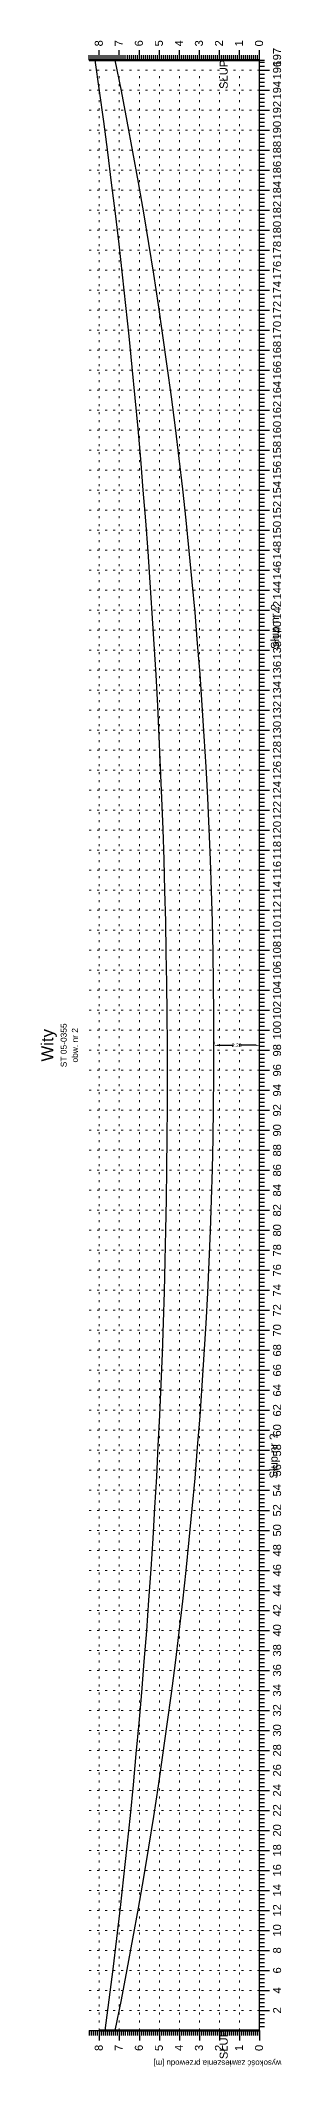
# Model space of a CAD drawing. Header units: inches. Extents: x -863 to 1426, y 1206 to 1480.
# Drawn here: x -769.6 to -757.6, y 1292.8 to 1394.1 of the extents above; entities that cross this region are included whole.
import ezdxf
from ezdxf.enums import TextEntityAlignment as Align

# ---------------------------------------------------------------- set-up
doc = ezdxf.new("R2010")
doc.units = ezdxf.units.IN
doc.header["$MEASUREMENT"] = 0
doc.linetypes.add('ACAD_ISO07W100', pattern=[3, 0, -3])
doc.layers.add('ramka', color=7, linetype='Continuous', plot=False)
doc.styles.get("Standard").update_dxf_attribs({"font": 'arial.ttf'})
doc.dimstyles.get("Standard").update_dxf_attribs({"dimtxt": 0.25, "dimasz": 0.18, "dimexe": 0.18, "dimexo": 0.0625, "dimgap": -0.09, "dimtad": 0, "dimtih": 1, "dimtoh": 1, "dimzin": 0, "dimdsep": 46, "dimtxsty": 'Standard', "dimcen": 0.09, "dimadec": 0, "dimazin": 0, "dimtfac": 1, "dimtofl": 0, "dimtmove": 0, "dimatfit": 3, "dimfxl": 1, "dimtolj": 1, "dimtzin": 0, "dimarcsym": 0})

# ---------------------------------------------------------------- blocks, each defined once
blk = doc.blocks.new('*D2')
at = {"color": 0, "lineweight": -2}
for p, q in [((-760.97, 1343.96), (-760.97, 1344.08)), ((-760.79, 1343.9), (-760.02, 1343.9)), ((-758.88, 1343.9), (-759.66, 1343.9)), ((-758.7, 1343.81), (-758.7, 1344.08))]:
    blk.add_line(p, q, dxfattribs=at)
at = {"color": 0}
for points in [[(-760.79, 1343.93), (-760.79, 1343.87), (-760.97, 1343.9)], [(-758.88, 1343.93), (-758.88, 1343.87), (-758.7, 1343.9)]]:
    blk.add_solid(points, dxfattribs=at)
at = {"layer": 'Defpoints', "color": 0}
for p in [(-760.97, 1343.89), (-758.7, 1343.9), (-758.7, 1343.74)]:
    blk.add_point(p, dxfattribs=at)
at = {"color": 0, "lineweight": 25, "insert": (-759.84, 1343.9), "char_height": 0.18, "attachment_point": 5}
blk.add_mtext('\\A1;2.28', dxfattribs=at)

msp = doc.modelspace()

# ---------------------------------------------------------------- linework, layer by layer
for p, q in [((-767.199, 1393.151), (-767.199, 1393.401)), ((-767.199, 1393.151), (-758.699, 1393.151)), ((-767.099, 1393.151), (-767.099, 1393.401)), ((-766.999, 1393.151), (-766.999, 1393.401)), ((-766.899, 1393.151), (-766.899, 1393.401)), ((-766.799, 1393.151), (-766.799, 1393.401)), ((-766.699, 1393.151), (-766.699, 1393.651)), ((-766.599, 1393.151), (-766.599, 1393.401)), ((-766.499, 1393.151), (-766.499, 1393.401)), ((-766.399, 1393.151), (-766.399, 1393.401)), ((-766.299, 1393.151), (-766.299, 1393.401)), ((-766.199, 1393.151), (-766.199, 1393.401)), ((-766.099, 1393.151), (-766.099, 1393.401)), ((-765.999, 1393.151), (-765.999, 1393.401)), ((-765.899, 1393.151), (-765.899, 1393.401)), ((-765.799, 1393.151), (-765.799, 1393.401)), ((-765.699, 1393.151), (-765.699, 1393.651)), ((-765.599, 1393.151), (-765.599, 1393.401)), ((-765.499, 1393.151), (-765.499, 1393.401)), ((-765.399, 1393.151), (-765.399, 1393.401)), ((-765.299, 1393.151), (-765.299, 1393.401)), ((-765.199, 1393.151), (-765.199, 1393.401)), ((-765.099, 1393.151), (-765.099, 1393.401)), ((-764.999, 1393.151), (-764.999, 1393.401)), ((-764.899, 1393.151), (-764.899, 1393.401)), ((-764.799, 1393.151), (-764.799, 1393.401)), ((-764.699, 1393.151), (-764.699, 1393.651)), ((-764.599, 1393.151), (-764.599, 1393.401)), ((-764.499, 1393.151), (-764.499, 1393.401)), ((-764.399, 1393.151), (-764.399, 1393.401)), ((-764.299, 1393.151), (-764.299, 1393.401)), ((-764.199, 1393.151), (-764.199, 1393.401)), ((-764.099, 1393.151), (-764.099, 1393.401)), ((-763.999, 1393.151), (-763.999, 1393.401)), ((-763.899, 1393.151), (-763.899, 1393.401)), ((-763.799, 1393.151), (-763.799, 1393.401)), ((-763.699, 1393.151), (-763.699, 1393.651)), ((-763.599, 1393.151), (-763.599, 1393.401)), ((-763.499, 1393.151), (-763.499, 1393.401)), ((-763.399, 1393.151), (-763.399, 1393.401)), ((-763.299, 1393.151), (-763.299, 1393.401)), ((-763.199, 1393.151), (-763.199, 1393.401)), ((-763.099, 1393.151), (-763.099, 1393.401)), ((-762.999, 1393.151), (-762.999, 1393.401)), ((-762.899, 1393.151), (-762.899, 1393.401)), ((-762.799, 1393.151), (-762.799, 1393.401)), ((-762.699, 1393.151), (-762.699, 1393.651)), ((-762.599, 1393.151), (-762.599, 1393.401)), ((-762.499, 1393.151), (-762.499, 1393.401)), ((-762.399, 1393.151), (-762.399, 1393.401)), ((-762.299, 1393.151), (-762.299, 1393.401)), ((-762.199, 1393.151), (-762.199, 1393.401)), ((-762.099, 1393.151), (-762.099, 1393.401)), ((-761.999, 1393.151), (-761.999, 1393.401)), ((-761.899, 1393.151), (-761.899, 1393.401)), ((-761.799, 1393.151), (-761.799, 1393.401)), ((-761.699, 1393.151), (-761.699, 1393.651)), ((-761.599, 1393.151), (-761.599, 1393.401)), ((-761.499, 1393.151), (-761.499, 1393.401)), ((-761.399, 1393.151), (-761.399, 1393.401)), ((-761.299, 1393.151), (-761.299, 1393.401)), ((-761.199, 1393.151), (-761.199, 1393.401)), ((-761.099, 1393.151), (-761.099, 1393.401)), ((-760.999, 1393.151), (-760.999, 1393.401)), ((-760.899, 1393.151), (-760.899, 1393.401)), ((-760.799, 1393.151), (-760.799, 1393.401)), ((-760.699, 1393.151), (-760.699, 1393.651)), ((-760.599, 1393.151), (-760.599, 1393.401)), ((-760.499, 1393.151), (-760.499, 1393.401)), ((-760.399, 1393.151), (-760.399, 1393.401)), ((-760.299, 1393.151), (-760.299, 1393.401)), ((-760.199, 1393.151), (-760.199, 1393.401)), ((-760.099, 1393.151), (-760.099, 1393.401)), ((-759.999, 1393.151), (-759.999, 1393.401)), ((-759.899, 1393.151), (-759.899, 1393.401)), ((-759.799, 1393.151), (-759.799, 1393.401)), ((-759.699, 1393.151), (-759.699, 1393.651)), ((-759.599, 1393.151), (-759.599, 1393.401)), ((-759.499, 1393.151), (-759.499, 1393.401)), ((-759.399, 1393.151), (-759.399, 1393.401)), ((-759.299, 1393.151), (-759.299, 1393.401)), ((-759.199, 1393.151), (-759.199, 1393.401)), ((-759.099, 1393.151), (-759.099, 1393.401)), ((-758.999, 1393.151), (-758.999, 1393.401)), ((-758.899, 1393.151), (-758.899, 1393.401)), ((-758.799, 1393.151), (-758.799, 1393.401)), ((-758.699, 1393.151), (-758.699, 1393.651)), ((-758.699, 1294.651), (-758.699, 1393.151)), ((-758.699, 1393.151), (-758.449, 1393.151)), ((-758.699, 1393.051), (-758.449, 1393.051)), ((-758.699, 1392.851), (-758.449, 1392.851)), ((-758.699, 1392.651), (-758.199, 1392.651)), ((-758.699, 1392.451), (-758.449, 1392.451)), ((-758.699, 1392.251), (-758.449, 1392.251)), ((-758.699, 1392.051), (-758.449, 1392.051)), ((-758.699, 1391.851), (-758.449, 1391.851)), ((-758.699, 1391.651), (-758.199, 1391.651)), ((-758.699, 1391.451), (-758.449, 1391.451)), ((-758.699, 1391.251), (-758.449, 1391.251)), ((-758.699, 1391.051), (-758.449, 1391.051)), ((-758.699, 1390.851), (-758.449, 1390.851)), ((-758.699, 1390.651), (-758.199, 1390.651)), ((-758.699, 1390.451), (-758.449, 1390.451)), ((-758.699, 1390.251), (-758.449, 1390.251)), ((-758.699, 1390.051), (-758.449, 1390.051)), ((-758.699, 1389.851), (-758.449, 1389.851)), ((-758.699, 1389.651), (-758.199, 1389.651)), ((-758.699, 1389.451), (-758.449, 1389.451)), ((-758.699, 1389.251), (-758.449, 1389.251)), ((-758.699, 1389.051), (-758.449, 1389.051)), ((-758.699, 1388.851), (-758.449, 1388.851)), ((-758.699, 1388.651), (-758.199, 1388.651)), ((-758.699, 1388.451), (-758.449, 1388.451)), ((-758.699, 1388.251), (-758.449, 1388.251)), ((-758.699, 1388.051), (-758.449, 1388.051)), ((-758.699, 1387.851), (-758.449, 1387.851)), ((-758.699, 1387.651), (-758.199, 1387.651)), ((-758.699, 1387.451), (-758.449, 1387.451)), ((-758.699, 1387.251), (-758.449, 1387.251)), ((-758.699, 1387.051), (-758.449, 1387.051)), ((-758.699, 1386.851), (-758.449, 1386.851)), ((-758.699, 1386.651), (-758.199, 1386.651)), ((-758.699, 1386.451), (-758.449, 1386.451)), ((-758.699, 1386.251), (-758.449, 1386.251)), ((-758.699, 1386.051), (-758.449, 1386.051)), ((-758.699, 1385.851), (-758.449, 1385.851)), ((-758.699, 1385.651), (-758.199, 1385.651)), ((-758.699, 1385.451), (-758.449, 1385.451)), ((-758.699, 1385.251), (-758.449, 1385.251)), ((-758.699, 1385.051), (-758.449, 1385.051)), ((-758.699, 1384.851), (-758.449, 1384.851)), ((-758.699, 1384.651), (-758.199, 1384.651)), ((-758.699, 1384.451), (-758.449, 1384.451)), ((-758.699, 1384.251), (-758.449, 1384.251)), ((-758.699, 1384.051), (-758.449, 1384.051)), ((-758.699, 1383.851), (-758.449, 1383.851)), ((-758.699, 1383.651), (-758.199, 1383.651)), ((-758.699, 1383.451), (-758.449, 1383.451)), ((-758.699, 1383.251), (-758.449, 1383.251)), ((-758.699, 1383.051), (-758.449, 1383.051)), ((-758.699, 1382.851), (-758.449, 1382.851)), ((-758.699, 1382.651), (-758.199, 1382.651)), ((-758.699, 1382.451), (-758.449, 1382.451)), ((-758.699, 1382.251), (-758.449, 1382.251)), ((-758.699, 1382.051), (-758.449, 1382.051)), ((-758.699, 1381.851), (-758.449, 1381.851)), ((-758.699, 1381.651), (-758.199, 1381.651)), ((-758.699, 1381.451), (-758.449, 1381.451)), ((-758.699, 1381.251), (-758.449, 1381.251)), ((-758.699, 1381.051), (-758.449, 1381.051)), ((-758.699, 1380.851), (-758.449, 1380.851)), ((-758.699, 1380.651), (-758.199, 1380.651)), ((-758.699, 1380.451), (-758.449, 1380.451)), ((-758.699, 1380.251), (-758.449, 1380.251)), ((-758.699, 1380.051), (-758.449, 1380.051)), ((-758.699, 1379.851), (-758.449, 1379.851)), ((-758.699, 1379.651), (-758.199, 1379.651)), ((-758.699, 1379.451), (-758.449, 1379.451)), ((-758.699, 1379.251), (-758.449, 1379.251)), ((-758.699, 1379.051), (-758.449, 1379.051)), ((-758.699, 1378.851), (-758.449, 1378.851)), ((-758.699, 1378.651), (-758.199, 1378.651)), ((-758.699, 1378.451), (-758.449, 1378.451)), ((-758.699, 1378.251), (-758.449, 1378.251)), ((-758.699, 1378.051), (-758.449, 1378.051)), ((-758.699, 1377.851), (-758.449, 1377.851)), ((-758.699, 1377.651), (-758.199, 1377.651)), ((-758.699, 1377.451), (-758.449, 1377.451)), ((-758.699, 1377.251), (-758.449, 1377.251)), ((-758.699, 1377.051), (-758.449, 1377.051)), ((-758.699, 1376.851), (-758.449, 1376.851)), ((-758.699, 1376.651), (-758.199, 1376.651)), ((-758.699, 1376.451), (-758.449, 1376.451)), ((-758.699, 1376.251), (-758.449, 1376.251)), ((-758.699, 1376.051), (-758.449, 1376.051)), ((-758.699, 1375.851), (-758.449, 1375.851)), ((-758.699, 1375.651), (-758.199, 1375.651)), ((-758.699, 1375.451), (-758.449, 1375.451)), ((-758.699, 1375.251), (-758.449, 1375.251)), ((-758.699, 1375.051), (-758.449, 1375.051)), ((-758.699, 1374.851), (-758.449, 1374.851)), ((-758.699, 1374.651), (-758.199, 1374.651)), ((-758.699, 1374.451), (-758.449, 1374.451)), ((-758.699, 1374.251), (-758.449, 1374.251)), ((-758.699, 1374.051), (-758.449, 1374.051)), ((-758.699, 1373.851), (-758.449, 1373.851)), ((-758.699, 1373.651), (-758.199, 1373.651)), ((-758.699, 1373.451), (-758.449, 1373.451)), ((-758.699, 1373.251), (-758.449, 1373.251)), ((-758.699, 1373.051), (-758.449, 1373.051)), ((-758.699, 1372.851), (-758.449, 1372.851)), ((-758.699, 1372.651), (-758.199, 1372.651)), ((-758.699, 1372.451), (-758.449, 1372.451)), ((-758.699, 1372.251), (-758.449, 1372.251)), ((-758.699, 1372.051), (-758.449, 1372.051)), ((-758.699, 1371.851), (-758.449, 1371.851)), ((-758.699, 1371.651), (-758.199, 1371.651)), ((-758.699, 1371.451), (-758.449, 1371.451)), ((-758.699, 1371.251), (-758.449, 1371.251)), ((-758.699, 1371.051), (-758.449, 1371.051)), ((-758.699, 1370.851), (-758.449, 1370.851)), ((-758.699, 1370.651), (-758.199, 1370.651)), ((-758.699, 1370.451), (-758.449, 1370.451)), ((-758.699, 1370.251), (-758.449, 1370.251)), ((-758.699, 1370.051), (-758.449, 1370.051)), ((-758.699, 1369.851), (-758.449, 1369.851)), ((-758.699, 1369.651), (-758.199, 1369.651)), ((-758.699, 1369.451), (-758.449, 1369.451)), ((-758.699, 1369.251), (-758.449, 1369.251)), ((-758.699, 1369.051), (-758.449, 1369.051)), ((-758.699, 1368.851), (-758.449, 1368.851)), ((-758.699, 1368.651), (-758.199, 1368.651)), ((-758.699, 1368.451), (-758.449, 1368.451)), ((-758.699, 1368.251), (-758.449, 1368.251)), ((-758.699, 1368.051), (-758.449, 1368.051)), ((-758.699, 1367.851), (-758.449, 1367.851)), ((-758.699, 1367.651), (-758.199, 1367.651)), ((-758.699, 1367.451), (-758.449, 1367.451)), ((-758.699, 1367.251), (-758.449, 1367.251)), ((-758.699, 1367.051), (-758.449, 1367.051)), ((-758.699, 1366.851), (-758.449, 1366.851)), ((-758.699, 1366.651), (-758.199, 1366.651)), ((-758.699, 1366.451), (-758.449, 1366.451)), ((-758.699, 1366.251), (-758.449, 1366.251)), ((-758.699, 1366.051), (-758.449, 1366.051)), ((-758.699, 1365.851), (-758.449, 1365.851)), ((-758.699, 1365.651), (-758.199, 1365.651)), ((-758.699, 1365.451), (-758.449, 1365.451)), ((-758.699, 1365.251), (-758.449, 1365.251)), ((-758.699, 1365.051), (-758.449, 1365.051)), ((-758.699, 1364.851), (-758.449, 1364.851)), ((-758.699, 1364.651), (-758.199, 1364.651)), ((-758.699, 1364.451), (-758.449, 1364.451)), ((-758.699, 1364.251), (-758.449, 1364.251)), ((-758.699, 1364.051), (-758.449, 1364.051)), ((-758.699, 1363.851), (-758.449, 1363.851)), ((-758.699, 1363.651), (-758.199, 1363.651)), ((-758.699, 1363.451), (-758.449, 1363.451)), ((-758.699, 1363.251), (-758.449, 1363.251)), ((-758.699, 1363.051), (-758.449, 1363.051)), ((-758.699, 1362.851), (-758.449, 1362.851)), ((-758.699, 1362.651), (-758.199, 1362.651)), ((-758.699, 1362.451), (-758.449, 1362.451)), ((-758.699, 1362.251), (-758.449, 1362.251)), ((-758.699, 1362.051), (-758.449, 1362.051)), ((-758.699, 1361.851), (-758.449, 1361.851)), ((-758.699, 1361.651), (-758.199, 1361.651)), ((-758.699, 1361.451), (-758.449, 1361.451)), ((-758.699, 1361.251), (-758.449, 1361.251)), ((-758.699, 1361.051), (-758.449, 1361.051)), ((-758.699, 1360.851), (-758.449, 1360.851)), ((-758.699, 1360.651), (-758.199, 1360.651)), ((-758.699, 1360.451), (-758.449, 1360.451)), ((-758.699, 1360.251), (-758.449, 1360.251)), ((-758.699, 1360.051), (-758.449, 1360.051)), ((-758.699, 1359.851), (-758.449, 1359.851)), ((-758.699, 1359.651), (-758.199, 1359.651)), ((-758.699, 1359.451), (-758.449, 1359.451)), ((-758.699, 1359.251), (-758.449, 1359.251)), ((-758.699, 1359.051), (-758.449, 1359.051)), ((-758.699, 1358.851), (-758.449, 1358.851)), ((-758.699, 1358.651), (-758.199, 1358.651)), ((-758.699, 1358.451), (-758.449, 1358.451)), ((-758.699, 1358.251), (-758.449, 1358.251)), ((-758.699, 1358.051), (-758.449, 1358.051)), ((-758.699, 1357.851), (-758.449, 1357.851)), ((-758.699, 1357.651), (-758.199, 1357.651)), ((-758.699, 1357.451), (-758.449, 1357.451)), ((-758.699, 1357.251), (-758.449, 1357.251)), ((-758.699, 1357.051), (-758.449, 1357.051)), ((-758.699, 1356.851), (-758.449, 1356.851)), ((-758.699, 1356.651), (-758.199, 1356.651)), ((-758.699, 1356.451), (-758.449, 1356.451)), ((-758.699, 1356.251), (-758.449, 1356.251)), ((-758.699, 1356.051), (-758.449, 1356.051)), ((-758.699, 1355.851), (-758.449, 1355.851)), ((-758.699, 1355.651), (-758.199, 1355.651)), ((-758.699, 1355.451), (-758.449, 1355.451)), ((-758.699, 1355.251), (-758.449, 1355.251)), ((-758.699, 1355.051), (-758.449, 1355.051)), ((-758.699, 1354.851), (-758.449, 1354.851)), ((-758.699, 1354.651), (-758.199, 1354.651)), ((-758.699, 1354.451), (-758.449, 1354.451)), ((-758.699, 1354.251), (-758.449, 1354.251)), ((-758.699, 1354.051), (-758.449, 1354.051)), ((-758.699, 1353.851), (-758.449, 1353.851)), ((-758.699, 1353.651), (-758.199, 1353.651)), ((-758.699, 1353.451), (-758.449, 1353.451)), ((-758.699, 1353.251), (-758.449, 1353.251)), ((-758.699, 1353.051), (-758.449, 1353.051)), ((-758.699, 1352.851), (-758.449, 1352.851)), ((-758.699, 1352.651), (-758.199, 1352.651)), ((-758.699, 1352.451), (-758.449, 1352.451)), ((-758.699, 1352.251), (-758.449, 1352.251)), ((-758.699, 1352.051), (-758.449, 1352.051)), ((-758.699, 1351.851), (-758.449, 1351.851)), ((-758.699, 1351.651), (-758.199, 1351.651)), ((-758.699, 1351.451), (-758.449, 1351.451)), ((-758.699, 1351.251), (-758.449, 1351.251)), ((-758.699, 1351.051), (-758.449, 1351.051)), ((-758.699, 1350.851), (-758.449, 1350.851)), ((-758.699, 1350.651), (-758.199, 1350.651)), ((-758.699, 1350.451), (-758.449, 1350.451)), ((-758.699, 1350.251), (-758.449, 1350.251)), ((-758.699, 1350.051), (-758.449, 1350.051)), ((-758.699, 1349.851), (-758.449, 1349.851)), ((-758.699, 1349.651), (-758.199, 1349.651)), ((-758.699, 1349.451), (-758.449, 1349.451)), ((-758.699, 1349.251), (-758.449, 1349.251)), ((-758.699, 1349.051), (-758.449, 1349.051)), ((-758.699, 1348.851), (-758.449, 1348.851)), ((-758.699, 1348.651), (-758.199, 1348.651)), ((-758.699, 1348.451), (-758.449, 1348.451)), ((-758.699, 1348.251), (-758.449, 1348.251)), ((-758.699, 1348.051), (-758.449, 1348.051)), ((-758.699, 1347.851), (-758.449, 1347.851)), ((-758.699, 1347.651), (-758.199, 1347.651)), ((-758.699, 1347.451), (-758.449, 1347.451)), ((-758.699, 1347.251), (-758.449, 1347.251)), ((-758.699, 1347.051), (-758.449, 1347.051)), ((-758.699, 1346.851), (-758.449, 1346.851)), ((-758.699, 1346.651), (-758.199, 1346.651)), ((-758.699, 1346.451), (-758.449, 1346.451)), ((-758.699, 1346.251), (-758.449, 1346.251)), ((-758.699, 1346.051), (-758.449, 1346.051)), ((-758.699, 1345.851), (-758.449, 1345.851)), ((-758.699, 1345.651), (-758.199, 1345.651)), ((-758.699, 1345.451), (-758.449, 1345.451)), ((-758.699, 1345.251), (-758.449, 1345.251)), ((-758.699, 1345.051), (-758.449, 1345.051)), ((-758.699, 1344.851), (-758.449, 1344.851)), ((-758.699, 1344.651), (-758.199, 1344.651)), ((-758.699, 1344.451), (-758.449, 1344.451)), ((-758.699, 1344.251), (-758.449, 1344.251)), ((-758.699, 1344.051), (-758.449, 1344.051)), ((-758.699, 1343.851), (-758.449, 1343.851)), ((-758.699, 1343.651), (-758.199, 1343.651)), ((-758.699, 1343.451), (-758.449, 1343.451)), ((-758.699, 1343.251), (-758.449, 1343.251)), ((-758.699, 1343.051), (-758.449, 1343.051)), ((-758.699, 1342.851), (-758.449, 1342.851)), ((-758.699, 1342.651), (-758.199, 1342.651)), ((-758.699, 1342.451), (-758.449, 1342.451)), ((-758.699, 1342.251), (-758.449, 1342.251)), ((-758.699, 1342.051), (-758.449, 1342.051)), ((-758.699, 1341.851), (-758.449, 1341.851)), ((-758.699, 1341.651), (-758.199, 1341.651)), ((-758.699, 1341.451), (-758.449, 1341.451)), ((-758.699, 1341.251), (-758.449, 1341.251)), ((-758.699, 1341.051), (-758.449, 1341.051)), ((-758.699, 1340.851), (-758.449, 1340.851)), ((-758.699, 1340.651), (-758.199, 1340.651)), ((-758.699, 1340.451), (-758.449, 1340.451)), ((-758.699, 1340.251), (-758.449, 1340.251)), ((-758.699, 1340.051), (-758.449, 1340.051)), ((-758.699, 1339.851), (-758.449, 1339.851)), ((-758.699, 1339.651), (-758.199, 1339.651)), ((-758.699, 1339.451), (-758.449, 1339.451)), ((-758.699, 1339.251), (-758.449, 1339.251)), ((-758.699, 1339.051), (-758.449, 1339.051)), ((-758.699, 1338.851), (-758.449, 1338.851)), ((-758.699, 1338.651), (-758.199, 1338.651)), ((-758.699, 1338.451), (-758.449, 1338.451)), ((-758.699, 1338.251), (-758.449, 1338.251)), ((-758.699, 1338.051), (-758.449, 1338.051)), ((-758.699, 1337.851), (-758.449, 1337.851)), ((-758.699, 1337.651), (-758.199, 1337.651)), ((-758.699, 1337.451), (-758.449, 1337.451)), ((-758.699, 1337.251), (-758.449, 1337.251)), ((-758.699, 1337.051), (-758.449, 1337.051)), ((-758.699, 1336.851), (-758.449, 1336.851)), ((-758.699, 1336.651), (-758.199, 1336.651)), ((-758.699, 1336.451), (-758.449, 1336.451)), ((-758.699, 1336.251), (-758.449, 1336.251)), ((-758.699, 1336.051), (-758.449, 1336.051)), ((-758.699, 1335.851), (-758.449, 1335.851)), ((-758.699, 1335.651), (-758.199, 1335.651)), ((-758.699, 1335.451), (-758.449, 1335.451)), ((-758.699, 1335.251), (-758.449, 1335.251)), ((-758.699, 1335.051), (-758.449, 1335.051)), ((-758.699, 1334.851), (-758.449, 1334.851)), ((-758.699, 1334.651), (-758.199, 1334.651)), ((-758.699, 1334.451), (-758.449, 1334.451)), ((-758.699, 1334.251), (-758.449, 1334.251)), ((-758.699, 1334.051), (-758.449, 1334.051)), ((-758.699, 1333.851), (-758.449, 1333.851)), ((-758.699, 1333.651), (-758.199, 1333.651)), ((-758.699, 1333.451), (-758.449, 1333.451)), ((-758.699, 1333.251), (-758.449, 1333.251)), ((-758.699, 1333.051), (-758.449, 1333.051)), ((-758.699, 1332.851), (-758.449, 1332.851)), ((-758.699, 1332.651), (-758.199, 1332.651)), ((-758.699, 1332.451), (-758.449, 1332.451)), ((-758.699, 1332.251), (-758.449, 1332.251)), ((-758.699, 1332.051), (-758.449, 1332.051)), ((-758.699, 1331.851), (-758.449, 1331.851)), ((-758.699, 1331.651), (-758.199, 1331.651)), ((-758.699, 1331.451), (-758.449, 1331.451)), ((-758.699, 1331.251), (-758.449, 1331.251)), ((-758.699, 1331.051), (-758.449, 1331.051)), ((-758.699, 1330.851), (-758.449, 1330.851)), ((-758.699, 1330.651), (-758.199, 1330.651)), ((-758.699, 1330.451), (-758.449, 1330.451)), ((-758.699, 1330.251), (-758.449, 1330.251)), ((-758.699, 1330.051), (-758.449, 1330.051)), ((-758.699, 1329.851), (-758.449, 1329.851)), ((-758.699, 1329.651), (-758.199, 1329.651)), ((-758.699, 1329.451), (-758.449, 1329.451)), ((-758.699, 1329.251), (-758.449, 1329.251)), ((-758.699, 1329.051), (-758.449, 1329.051)), ((-758.699, 1328.851), (-758.449, 1328.851)), ((-758.699, 1328.651), (-758.199, 1328.651)), ((-758.699, 1328.451), (-758.449, 1328.451)), ((-758.699, 1328.251), (-758.449, 1328.251)), ((-758.699, 1328.051), (-758.449, 1328.051)), ((-758.699, 1327.851), (-758.449, 1327.851)), ((-758.699, 1327.651), (-758.199, 1327.651)), ((-758.699, 1327.451), (-758.449, 1327.451)), ((-758.699, 1327.251), (-758.449, 1327.251)), ((-758.699, 1327.051), (-758.449, 1327.051)), ((-758.699, 1326.851), (-758.449, 1326.851)), ((-758.699, 1326.651), (-758.199, 1326.651)), ((-758.699, 1326.451), (-758.449, 1326.451)), ((-758.699, 1326.251), (-758.449, 1326.251)), ((-758.699, 1326.051), (-758.449, 1326.051)), ((-758.699, 1325.851), (-758.449, 1325.851)), ((-758.699, 1325.651), (-758.199, 1325.651)), ((-758.699, 1325.451), (-758.449, 1325.451)), ((-758.699, 1325.251), (-758.449, 1325.251)), ((-758.699, 1325.051), (-758.449, 1325.051)), ((-758.699, 1324.851), (-758.449, 1324.851)), ((-758.699, 1324.651), (-758.199, 1324.651)), ((-758.699, 1324.451), (-758.449, 1324.451)), ((-758.699, 1324.251), (-758.449, 1324.251)), ((-758.699, 1324.051), (-758.449, 1324.051)), ((-758.699, 1323.851), (-758.449, 1323.851)), ((-758.699, 1323.651), (-758.199, 1323.651)), ((-758.699, 1323.451), (-758.449, 1323.451)), ((-758.699, 1323.251), (-758.449, 1323.251)), ((-758.699, 1323.051), (-758.449, 1323.051)), ((-758.699, 1322.851), (-758.449, 1322.851)), ((-758.699, 1322.651), (-758.199, 1322.651)), ((-758.699, 1322.451), (-758.449, 1322.451)), ((-758.699, 1322.251), (-758.449, 1322.251)), ((-758.699, 1322.051), (-758.449, 1322.051)), ((-758.699, 1321.851), (-758.449, 1321.851)), ((-758.699, 1321.651), (-758.199, 1321.651)), ((-758.699, 1321.451), (-758.449, 1321.451)), ((-758.699, 1321.251), (-758.449, 1321.251)), ((-758.699, 1321.051), (-758.449, 1321.051)), ((-758.699, 1320.851), (-758.449, 1320.851)), ((-758.699, 1320.651), (-758.199, 1320.651)), ((-758.699, 1320.451), (-758.449, 1320.451)), ((-758.699, 1320.251), (-758.449, 1320.251)), ((-758.699, 1320.051), (-758.449, 1320.051)), ((-758.699, 1319.851), (-758.449, 1319.851)), ((-758.699, 1319.651), (-758.199, 1319.651)), ((-758.699, 1319.451), (-758.449, 1319.451)), ((-758.699, 1319.251), (-758.449, 1319.251)), ((-758.699, 1319.051), (-758.449, 1319.051)), ((-758.699, 1318.851), (-758.449, 1318.851)), ((-758.699, 1318.651), (-758.199, 1318.651)), ((-758.699, 1318.451), (-758.449, 1318.451)), ((-758.699, 1318.251), (-758.449, 1318.251)), ((-758.699, 1318.051), (-758.449, 1318.051)), ((-758.699, 1317.851), (-758.449, 1317.851)), ((-758.699, 1317.651), (-758.199, 1317.651)), ((-758.699, 1317.451), (-758.449, 1317.451)), ((-758.699, 1317.251), (-758.449, 1317.251)), ((-758.699, 1317.051), (-758.449, 1317.051)), ((-758.699, 1316.851), (-758.449, 1316.851)), ((-758.699, 1316.651), (-758.199, 1316.651)), ((-758.699, 1316.451), (-758.449, 1316.451)), ((-758.699, 1316.251), (-758.449, 1316.251)), ((-758.699, 1316.051), (-758.449, 1316.051)), ((-758.699, 1315.851), (-758.449, 1315.851)), ((-758.699, 1315.651), (-758.199, 1315.651)), ((-758.699, 1315.451), (-758.449, 1315.451)), ((-758.699, 1315.251), (-758.449, 1315.251)), ((-758.699, 1315.051), (-758.449, 1315.051)), ((-758.699, 1314.851), (-758.449, 1314.851)), ((-758.699, 1314.651), (-758.199, 1314.651)), ((-758.699, 1314.451), (-758.449, 1314.451)), ((-758.699, 1314.251), (-758.449, 1314.251)), ((-758.699, 1314.051), (-758.449, 1314.051)), ((-758.699, 1313.851), (-758.449, 1313.851)), ((-758.699, 1313.651), (-758.199, 1313.651)), ((-758.699, 1313.451), (-758.449, 1313.451)), ((-758.699, 1313.251), (-758.449, 1313.251)), ((-758.699, 1313.051), (-758.449, 1313.051)), ((-758.699, 1312.851), (-758.449, 1312.851)), ((-758.699, 1312.651), (-758.199, 1312.651)), ((-758.699, 1312.451), (-758.449, 1312.451)), ((-758.699, 1312.251), (-758.449, 1312.251)), ((-758.699, 1312.051), (-758.449, 1312.051)), ((-758.699, 1311.851), (-758.449, 1311.851)), ((-758.699, 1311.651), (-758.199, 1311.651)), ((-758.699, 1311.451), (-758.449, 1311.451)), ((-758.699, 1311.251), (-758.449, 1311.251)), ((-758.699, 1311.051), (-758.449, 1311.051)), ((-758.699, 1310.851), (-758.449, 1310.851)), ((-758.699, 1310.651), (-758.199, 1310.651)), ((-758.699, 1310.451), (-758.449, 1310.451)), ((-758.699, 1310.251), (-758.449, 1310.251)), ((-758.699, 1310.051), (-758.449, 1310.051)), ((-758.699, 1309.851), (-758.449, 1309.851)), ((-758.699, 1309.651), (-758.199, 1309.651)), ((-758.699, 1309.451), (-758.449, 1309.451)), ((-758.699, 1309.251), (-758.449, 1309.251)), ((-758.699, 1309.051), (-758.449, 1309.051)), ((-758.699, 1308.851), (-758.449, 1308.851)), ((-758.699, 1308.651), (-758.199, 1308.651)), ((-758.699, 1308.451), (-758.449, 1308.451)), ((-758.699, 1308.251), (-758.449, 1308.251)), ((-758.699, 1308.051), (-758.449, 1308.051)), ((-758.699, 1307.851), (-758.449, 1307.851)), ((-758.699, 1307.651), (-758.199, 1307.651)), ((-758.699, 1307.451), (-758.449, 1307.451)), ((-758.699, 1307.251), (-758.449, 1307.251)), ((-758.699, 1307.051), (-758.449, 1307.051)), ((-758.699, 1306.851), (-758.449, 1306.851)), ((-758.699, 1306.651), (-758.199, 1306.651)), ((-758.699, 1306.451), (-758.449, 1306.451)), ((-758.699, 1306.251), (-758.449, 1306.251)), ((-758.699, 1306.051), (-758.449, 1306.051)), ((-758.699, 1305.851), (-758.449, 1305.851)), ((-758.699, 1305.651), (-758.199, 1305.651)), ((-758.699, 1305.451), (-758.449, 1305.451)), ((-758.699, 1305.251), (-758.449, 1305.251)), ((-758.699, 1305.051), (-758.449, 1305.051)), ((-758.699, 1304.851), (-758.449, 1304.851)), ((-758.699, 1304.651), (-758.199, 1304.651)), ((-758.699, 1304.451), (-758.449, 1304.451)), ((-758.699, 1304.251), (-758.449, 1304.251)), ((-758.699, 1304.051), (-758.449, 1304.051)), ((-758.699, 1303.851), (-758.449, 1303.851)), ((-758.699, 1303.651), (-758.199, 1303.651)), ((-758.699, 1303.451), (-758.449, 1303.451)), ((-758.699, 1303.251), (-758.449, 1303.251)), ((-758.699, 1303.051), (-758.449, 1303.051)), ((-758.699, 1302.851), (-758.449, 1302.851)), ((-758.699, 1302.651), (-758.199, 1302.651)), ((-758.699, 1302.451), (-758.449, 1302.451)), ((-758.699, 1302.251), (-758.449, 1302.251)), ((-758.699, 1302.051), (-758.449, 1302.051)), ((-758.699, 1301.851), (-758.449, 1301.851)), ((-758.699, 1301.651), (-758.199, 1301.651)), ((-758.699, 1301.451), (-758.449, 1301.451)), ((-758.699, 1301.251), (-758.449, 1301.251)), ((-758.699, 1301.051), (-758.449, 1301.051)), ((-758.699, 1300.851), (-758.449, 1300.851)), ((-758.699, 1300.651), (-758.199, 1300.651)), ((-758.699, 1300.451), (-758.449, 1300.451)), ((-758.699, 1300.251), (-758.449, 1300.251)), ((-758.699, 1300.051), (-758.449, 1300.051)), ((-758.699, 1299.851), (-758.449, 1299.851)), ((-758.699, 1299.651), (-758.199, 1299.651)), ((-758.699, 1299.451), (-758.449, 1299.451)), ((-758.699, 1299.251), (-758.449, 1299.251)), ((-758.699, 1299.051), (-758.449, 1299.051)), ((-758.699, 1298.851), (-758.449, 1298.851)), ((-758.699, 1298.651), (-758.199, 1298.651)), ((-758.699, 1298.451), (-758.449, 1298.451)), ((-758.699, 1298.251), (-758.449, 1298.251)), ((-758.699, 1298.051), (-758.449, 1298.051)), ((-758.699, 1297.851), (-758.449, 1297.851)), ((-758.699, 1297.651), (-758.199, 1297.651)), ((-758.699, 1297.451), (-758.449, 1297.451)), ((-758.699, 1297.251), (-758.449, 1297.251)), ((-758.699, 1297.051), (-758.449, 1297.051)), ((-758.699, 1296.851), (-758.449, 1296.851)), ((-758.699, 1296.651), (-758.199, 1296.651)), ((-758.699, 1296.451), (-758.449, 1296.451)), ((-758.699, 1296.251), (-758.449, 1296.251)), ((-758.699, 1296.051), (-758.449, 1296.051)), ((-758.699, 1295.851), (-758.449, 1295.851)), ((-758.699, 1295.651), (-758.199, 1295.651)), ((-767.199, 1294.651), (-758.699, 1294.651)), ((-767.199, 1294.651), (-767.199, 1294.401)), ((-767.099, 1294.651), (-767.099, 1294.401)), ((-766.999, 1294.651), (-766.999, 1294.401)), ((-766.899, 1294.651), (-766.899, 1294.401)), ((-766.799, 1294.651), (-766.799, 1294.401)), ((-766.699, 1294.651), (-766.699, 1294.151)), ((-766.599, 1294.651), (-766.599, 1294.401)), ((-766.499, 1294.651), (-766.499, 1294.401)), ((-766.399, 1294.651), (-766.399, 1294.401)), ((-766.299, 1294.651), (-766.299, 1294.401)), ((-766.199, 1294.651), (-766.199, 1294.401)), ((-766.099, 1294.651), (-766.099, 1294.401)), ((-765.999, 1294.651), (-765.999, 1294.401)), ((-765.899, 1294.651), (-765.899, 1294.401)), ((-765.799, 1294.651), (-765.799, 1294.401)), ((-765.699, 1294.651), (-765.699, 1294.151)), ((-765.599, 1294.651), (-765.599, 1294.401)), ((-765.499, 1294.651), (-765.499, 1294.401)), ((-765.399, 1294.651), (-765.399, 1294.401)), ((-765.299, 1294.651), (-765.299, 1294.401)), ((-765.199, 1294.651), (-765.199, 1294.401)), ((-765.099, 1294.651), (-765.099, 1294.401)), ((-764.999, 1294.651), (-764.999, 1294.401)), ((-764.899, 1294.651), (-764.899, 1294.401)), ((-764.799, 1294.651), (-764.799, 1294.401)), ((-764.699, 1294.651), (-764.699, 1294.151)), ((-764.599, 1294.651), (-764.599, 1294.401)), ((-764.499, 1294.651), (-764.499, 1294.401)), ((-764.399, 1294.651), (-764.399, 1294.401)), ((-764.299, 1294.651), (-764.299, 1294.401)), ((-764.199, 1294.651), (-764.199, 1294.401)), ((-764.099, 1294.651), (-764.099, 1294.401)), ((-763.999, 1294.651), (-763.999, 1294.401)), ((-763.899, 1294.651), (-763.899, 1294.401)), ((-763.799, 1294.651), (-763.799, 1294.401)), ((-763.699, 1294.651), (-763.699, 1294.151)), ((-763.599, 1294.651), (-763.599, 1294.401)), ((-763.499, 1294.651), (-763.499, 1294.401)), ((-763.399, 1294.651), (-763.399, 1294.401)), ((-763.299, 1294.651), (-763.299, 1294.401)), ((-763.199, 1294.651), (-763.199, 1294.401)), ((-763.099, 1294.651), (-763.099, 1294.401)), ((-762.999, 1294.651), (-762.999, 1294.401)), ((-762.899, 1294.651), (-762.899, 1294.401)), ((-762.799, 1294.651), (-762.799, 1294.401)), ((-762.699, 1294.651), (-762.699, 1294.151)), ((-762.599, 1294.651), (-762.599, 1294.401)), ((-762.499, 1294.651), (-762.499, 1294.401)), ((-762.399, 1294.651), (-762.399, 1294.401)), ((-762.299, 1294.651), (-762.299, 1294.401)), ((-762.199, 1294.651), (-762.199, 1294.401)), ((-762.099, 1294.651), (-762.099, 1294.401)), ((-761.999, 1294.651), (-761.999, 1294.401)), ((-761.899, 1294.651), (-761.899, 1294.401)), ((-761.799, 1294.651), (-761.799, 1294.401)), ((-761.699, 1294.651), (-761.699, 1294.151)), ((-761.599, 1294.651), (-761.599, 1294.401)), ((-761.499, 1294.651), (-761.499, 1294.401)), ((-761.399, 1294.651), (-761.399, 1294.401)), ((-761.299, 1294.651), (-761.299, 1294.401)), ((-761.199, 1294.651), (-761.199, 1294.401)), ((-761.099, 1294.651), (-761.099, 1294.401)), ((-760.999, 1294.651), (-760.999, 1294.401)), ((-760.899, 1294.651), (-760.899, 1294.401)), ((-760.799, 1294.651), (-760.799, 1294.401)), ((-760.699, 1294.651), (-760.699, 1294.151)), ((-760.599, 1294.651), (-760.599, 1294.401)), ((-760.499, 1294.651), (-760.499, 1294.401)), ((-760.399, 1294.651), (-760.399, 1294.401)), ((-760.299, 1294.651), (-760.299, 1294.401)), ((-760.199, 1294.651), (-760.199, 1294.401)), ((-760.099, 1294.651), (-760.099, 1294.401)), ((-759.999, 1294.651), (-759.999, 1294.401)), ((-759.899, 1294.651), (-759.899, 1294.401)), ((-759.799, 1294.651), (-759.799, 1294.401)), ((-759.699, 1294.651), (-759.699, 1294.151)), ((-759.599, 1294.651), (-759.599, 1294.401)), ((-759.499, 1294.651), (-759.499, 1294.401)), ((-759.399, 1294.651), (-759.399, 1294.401)), ((-759.299, 1294.651), (-759.299, 1294.401)), ((-759.199, 1294.651), (-759.199, 1294.401)), ((-759.099, 1294.651), (-759.099, 1294.401)), ((-758.999, 1294.651), (-758.999, 1294.401)), ((-758.899, 1294.651), (-758.899, 1294.401)), ((-758.799, 1294.651), (-758.799, 1294.401)), ((-758.699, 1295.451), (-758.449, 1295.451)), ((-758.699, 1295.251), (-758.449, 1295.251)), ((-758.699, 1295.051), (-758.449, 1295.051)), ((-758.699, 1294.851), (-758.449, 1294.851)), ((-758.699, 1294.651), (-758.699, 1294.151))]:
    msp.add_line(p, q)
at = {"linetype": 'ACAD_ISO07W100', "lineweight": 15, "ltscale": 0.1}
for p, q in [((-758.699, 1393.151), (-767.199, 1393.151)), ((-758.699, 1392.651), (-767.199, 1392.651)), ((-766.699, 1294.651), (-766.699, 1392.651)), ((-765.699, 1294.651), (-765.699, 1392.651)), ((-764.699, 1294.651), (-764.699, 1392.651)), ((-763.699, 1294.651), (-763.699, 1392.651)), ((-762.699, 1294.651), (-762.699, 1392.651)), ((-761.699, 1294.651), (-761.699, 1392.651)), ((-760.699, 1294.651), (-760.699, 1392.651)), ((-759.699, 1294.651), (-759.699, 1392.651)), ((-758.699, 1294.651), (-758.699, 1392.651)), ((-758.699, 1391.651), (-767.199, 1391.651)), ((-758.699, 1390.651), (-767.199, 1390.651)), ((-758.699, 1389.651), (-767.199, 1389.651)), ((-758.699, 1388.651), (-767.199, 1388.651)), ((-758.699, 1387.651), (-767.199, 1387.651)), ((-758.699, 1386.651), (-767.199, 1386.651)), ((-758.699, 1385.651), (-767.199, 1385.651)), ((-758.699, 1384.651), (-767.199, 1384.651)), ((-758.699, 1383.651), (-767.199, 1383.651)), ((-758.699, 1382.651), (-767.199, 1382.651)), ((-758.699, 1381.651), (-767.199, 1381.651)), ((-758.699, 1380.651), (-767.199, 1380.651)), ((-758.699, 1379.651), (-767.199, 1379.651)), ((-758.699, 1378.651), (-767.199, 1378.651)), ((-758.699, 1377.651), (-767.199, 1377.651)), ((-758.699, 1376.651), (-767.199, 1376.651)), ((-758.699, 1375.651), (-767.199, 1375.651)), ((-758.699, 1374.651), (-767.199, 1374.651)), ((-758.699, 1373.651), (-767.199, 1373.651)), ((-758.699, 1372.651), (-767.199, 1372.651)), ((-758.699, 1371.651), (-767.199, 1371.651)), ((-758.699, 1370.651), (-767.199, 1370.651)), ((-758.699, 1369.651), (-767.199, 1369.651)), ((-758.699, 1368.651), (-767.199, 1368.651)), ((-758.699, 1367.651), (-767.199, 1367.651)), ((-758.699, 1366.651), (-767.199, 1366.651)), ((-758.699, 1365.651), (-767.199, 1365.651)), ((-758.699, 1364.651), (-767.199, 1364.651)), ((-758.699, 1363.651), (-767.199, 1363.651)), ((-758.699, 1362.651), (-767.199, 1362.651)), ((-758.699, 1361.651), (-767.199, 1361.651)), ((-758.699, 1360.651), (-767.199, 1360.651)), ((-758.699, 1359.651), (-767.199, 1359.651)), ((-758.699, 1358.651), (-767.199, 1358.651)), ((-758.699, 1357.651), (-767.199, 1357.651)), ((-758.699, 1356.651), (-767.199, 1356.651)), ((-758.699, 1355.651), (-767.199, 1355.651)), ((-758.699, 1354.651), (-767.199, 1354.651)), ((-758.699, 1353.651), (-767.199, 1353.651)), ((-758.699, 1352.651), (-767.199, 1352.651)), ((-758.699, 1351.651), (-767.199, 1351.651)), ((-758.699, 1350.651), (-767.199, 1350.651)), ((-758.699, 1349.651), (-767.199, 1349.651)), ((-758.699, 1348.651), (-767.199, 1348.651)), ((-758.699, 1347.651), (-767.199, 1347.651)), ((-758.699, 1346.651), (-767.199, 1346.651)), ((-758.699, 1345.651), (-767.199, 1345.651)), ((-758.699, 1344.651), (-767.199, 1344.651)), ((-758.699, 1343.651), (-767.199, 1343.651)), ((-758.699, 1342.651), (-767.199, 1342.651)), ((-758.699, 1341.651), (-767.199, 1341.651)), ((-758.699, 1340.651), (-767.199, 1340.651)), ((-758.699, 1339.651), (-767.199, 1339.651)), ((-758.699, 1338.651), (-767.199, 1338.651)), ((-758.699, 1337.651), (-767.199, 1337.651)), ((-758.699, 1336.651), (-767.199, 1336.651)), ((-758.699, 1335.651), (-767.199, 1335.651)), ((-758.699, 1334.651), (-767.199, 1334.651)), ((-758.699, 1333.651), (-767.199, 1333.651)), ((-758.699, 1332.651), (-767.199, 1332.651)), ((-758.699, 1331.651), (-767.199, 1331.651)), ((-758.699, 1330.651), (-767.199, 1330.651)), ((-758.699, 1329.651), (-767.199, 1329.651)), ((-758.699, 1328.651), (-767.199, 1328.651)), ((-758.699, 1327.651), (-767.199, 1327.651)), ((-758.699, 1326.651), (-767.199, 1326.651)), ((-758.699, 1325.651), (-767.199, 1325.651)), ((-758.699, 1324.651), (-767.199, 1324.651)), ((-758.699, 1323.651), (-767.199, 1323.651)), ((-758.699, 1322.651), (-767.199, 1322.651)), ((-758.699, 1321.651), (-767.199, 1321.651)), ((-758.699, 1320.651), (-767.199, 1320.651)), ((-758.699, 1319.651), (-767.199, 1319.651)), ((-758.699, 1318.651), (-767.199, 1318.651)), ((-758.699, 1317.651), (-767.199, 1317.651)), ((-758.699, 1316.651), (-767.199, 1316.651)), ((-758.699, 1315.651), (-767.199, 1315.651)), ((-758.699, 1314.651), (-767.199, 1314.651)), ((-758.699, 1313.651), (-767.199, 1313.651)), ((-758.699, 1312.651), (-767.199, 1312.651)), ((-758.699, 1311.651), (-767.199, 1311.651)), ((-758.699, 1310.651), (-767.199, 1310.651)), ((-758.699, 1309.651), (-767.199, 1309.651)), ((-758.699, 1308.651), (-767.199, 1308.651)), ((-758.699, 1307.651), (-767.199, 1307.651)), ((-758.699, 1306.651), (-767.199, 1306.651)), ((-758.699, 1305.651), (-767.199, 1305.651)), ((-758.699, 1304.651), (-767.199, 1304.651)), ((-758.699, 1303.651), (-767.199, 1303.651)), ((-758.699, 1302.651), (-767.199, 1302.651)), ((-758.699, 1301.651), (-767.199, 1301.651)), ((-758.699, 1300.651), (-767.199, 1300.651)), ((-758.699, 1299.651), (-767.199, 1299.651)), ((-758.699, 1298.651), (-767.199, 1298.651)), ((-758.699, 1297.651), (-767.199, 1297.651)), ((-758.699, 1296.651), (-767.199, 1296.651)), ((-758.699, 1295.651), (-767.199, 1295.651))]:
    msp.add_line(p, q, dxfattribs=at)
at = {"lineweight": 100}
for p, q in [((-758.699, 1393.151), (-767.199, 1393.151)), ((-758.699, 1294.651), (-766.699, 1294.651))]:
    msp.add_line(p, q, dxfattribs=at)
at = {"lineweight": 30}
msp.add_arc((-1127.112, 1342.071), 363.816, 352.51069, 8.07099, dxfattribs=at)
at = {"color": 3, "lineweight": 30}
msp.add_arc((-1009.687, 1343.901), 248.712, 348.57881, 11.42119, dxfattribs=at)
at = {"layer": 'ramka'}
msp.add_line((-758.699, 1294.651), (-758.699, 1343.901), dxfattribs=at)

# ---------------------------------------------------------------- texts
for s, p in [('8', (-766.525, 1393.841)), ('7', (-765.525, 1393.841)), ('6', (-764.525, 1393.841)), ('5', (-763.525, 1393.841)), ('4', (-762.525, 1393.841)), ('3', (-761.525, 1393.841)), ('2', (-760.525, 1393.841)), ('1', (-759.525, 1393.841)), ('0', (-758.525, 1393.841)), ('Słup nr ?', (-757.73, 1363.716)), ('Słup nr ?', (-757.797, 1322.246))]:
    msp.add_text(s, height=0.4, rotation=90).set_placement(p)
for s, height, p in [('197', 0.4, (-757.623, 1393.301)), ('196', 0.4, (-757.623, 1392.651)), ('194', 0.4, (-757.623, 1391.651)), ('192', 0.4, (-757.623, 1390.651)), ('190', 0.4, (-757.623, 1389.651)), ('188', 0.4, (-757.623, 1388.651)), ('186', 0.4, (-757.623, 1387.651)), ('184', 0.4, (-757.623, 1386.651)), ('182', 0.4, (-757.623, 1385.651)), ('180', 0.4, (-757.623, 1384.651)), ('178', 0.4, (-757.623, 1383.651)), ('176', 0.4, (-757.623, 1382.651)), ('174', 0.4, (-757.623, 1381.651)), ('172', 0.4, (-757.623, 1380.651)), ('170', 0.4, (-757.623, 1379.651)), ('168', 0.4, (-757.623, 1378.651)), ('166', 0.4, (-757.623, 1377.651)), ('164', 0.4, (-757.623, 1376.651)), ('162', 0.4, (-757.623, 1375.651)), ('160', 0.4, (-757.623, 1374.651)), ('158', 0.4, (-757.623, 1373.651)), ('156', 0.4, (-757.623, 1372.651)), ('154', 0.4, (-757.623, 1371.651)), ('152', 0.4, (-757.623, 1370.651)), ('150', 0.4, (-757.623, 1369.651)), ('148', 0.4, (-757.623, 1368.651)), ('146', 0.4, (-757.623, 1367.651)), ('144', 0.4, (-757.623, 1366.651)), ('142', 0.4, (-757.623, 1365.651)), ('140', 0.4, (-757.623, 1364.651)), ('138', 0.4, (-757.623, 1363.651)), ('136', 0.4, (-757.623, 1362.651)), ('134', 0.4, (-757.623, 1361.651)), ('132', 0.4, (-757.623, 1360.651)), ('130', 0.4, (-757.623, 1359.651)), ('128', 0.4, (-757.623, 1358.651)), ('126', 0.4, (-757.623, 1357.651)), ('124', 0.4, (-757.623, 1356.651)), ('122', 0.4, (-757.623, 1355.651)), ('120', 0.4, (-757.623, 1354.651)), ('118', 0.4, (-757.623, 1353.651)), ('116', 0.4, (-757.623, 1352.651)), ('114', 0.4, (-757.623, 1351.651)), ('112', 0.4, (-757.623, 1350.651)), ('110', 0.4, (-757.623, 1349.651)), ('108', 0.4, (-757.623, 1348.651)), ('106', 0.4, (-757.623, 1347.651)), ('104', 0.4, (-757.623, 1346.651)), ('102', 0.4, (-757.623, 1345.651)), ('Wity', 0.6, (-768.999, 1343.901)), ('ST 05-0355', 0.3, (-768.329, 1343.901)), ('obw. nr 2', 0.3, (-767.769, 1343.901)), ('100', 0.4, (-757.623, 1344.651)), ('98', 0.4, (-757.623, 1343.651)), ('96', 0.4, (-757.623, 1342.651)), ('94', 0.4, (-757.623, 1341.651)), ('92', 0.4, (-757.623, 1340.651)), ('90', 0.4, (-757.623, 1339.651)), ('88', 0.4, (-757.623, 1338.651)), ('86', 0.4, (-757.623, 1337.651)), ('84', 0.4, (-757.623, 1336.651)), ('82', 0.4, (-757.623, 1335.651)), ('80', 0.4, (-757.623, 1334.651)), ('78', 0.4, (-757.623, 1333.651)), ('76', 0.4, (-757.623, 1332.651)), ('74', 0.4, (-757.623, 1331.651)), ('72', 0.4, (-757.623, 1330.651)), ('70', 0.4, (-757.623, 1329.651)), ('68', 0.4, (-757.623, 1328.651)), ('66', 0.4, (-757.623, 1327.651)), ('64', 0.4, (-757.623, 1326.651)), ('62', 0.4, (-757.623, 1325.651)), ('60', 0.4, (-757.623, 1324.651)), ('58', 0.4, (-757.623, 1323.651)), ('56', 0.4, (-757.623, 1322.651)), ('54', 0.4, (-757.623, 1321.651)), ('52', 0.4, (-757.623, 1320.651)), ('50', 0.4, (-757.623, 1319.651)), ('48', 0.4, (-757.623, 1318.651)), ('46', 0.4, (-757.623, 1317.651)), ('44', 0.4, (-757.623, 1316.651)), ('42', 0.4, (-757.623, 1315.651)), ('40', 0.4, (-757.623, 1314.651)), ('38', 0.4, (-757.623, 1313.651)), ('36', 0.4, (-757.623, 1312.651)), ('34', 0.4, (-757.623, 1311.651)), ('32', 0.4, (-757.623, 1310.651)), ('30', 0.4, (-757.623, 1309.651)), ('28', 0.4, (-757.623, 1308.651)), ('26', 0.4, (-757.623, 1307.651)), ('24', 0.4, (-757.623, 1306.651)), ('22', 0.4, (-757.623, 1305.651)), ('20', 0.4, (-757.623, 1304.651)), ('18', 0.4, (-757.623, 1303.651)), ('16', 0.4, (-757.623, 1302.651)), ('14', 0.4, (-757.623, 1301.651)), ('12', 0.4, (-757.623, 1300.651)), ('10', 0.4, (-757.623, 1299.651)), ('8', 0.4, (-757.623, 1298.651)), ('6', 0.4, (-757.623, 1297.651)), ('4', 0.4, (-757.623, 1296.651)), ('2', 0.4, (-757.623, 1295.651))]:
    msp.add_text(s, height=height, rotation=90).set_placement(p, align=Align.CENTER)
for s, p in [('8', (-766.525, 1293.931)), ('7', (-765.525, 1293.931)), ('6', (-764.525, 1293.931)), ('5', (-763.525, 1293.931)), ('4', (-762.525, 1293.931)), ('3', (-761.525, 1293.931)), ('2', (-760.525, 1293.931)), ('1', (-759.525, 1293.931)), ('0', (-758.525, 1293.931))]:
    msp.add_text(s, height=0.4, rotation=90).set_placement(p, align=Align.RIGHT)
at = {"attachment_point": 5}
for s, insert, char_height, width, rotation in [('SŁUP', (-760.485, 1392.443), 0.4, 1.537, 90), ('SŁUP', (-760.485, 1293.943), 0.4, 1.537, 90), ('wysokość zawieszenia przewodu [m]', (-760.801, 1293.048), 0.28, 9.28, 180)]:
    msp.add_mtext(s, dxfattribs=dict(at, insert=insert, char_height=char_height, width=width, rotation=rotation))

# ---------------------------------------------------------------- dimensions: what is measured, and where the dimension line sits
at = {"lineweight": 25}
dim = msp.add_linear_dim(base=(-758.699, 1343.901), p1=(-760.974, 1343.893), p2=(-758.699, 1343.743), angle=180, text='2.28', dimstyle='Standard', dxfattribs=at)
dim.commit()
dim.dimension.update_dxf_attribs({"geometry": '*D2', "text_midpoint": (-759.837, 1343.901)})

doc.saveas('drawing.dxf')
